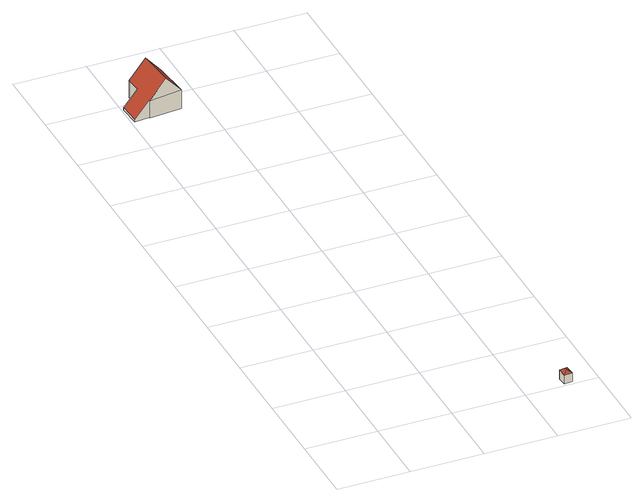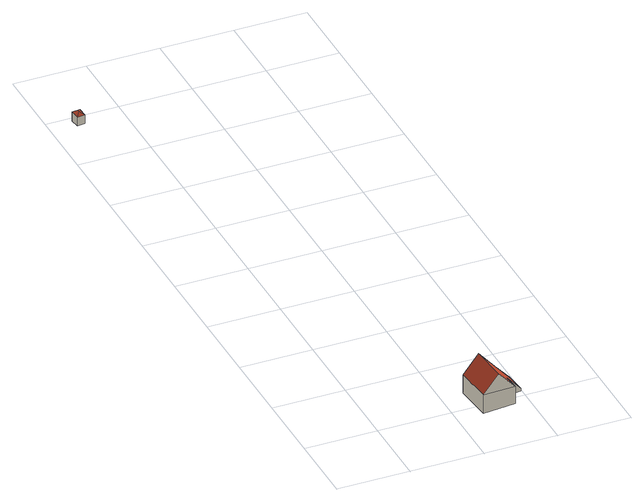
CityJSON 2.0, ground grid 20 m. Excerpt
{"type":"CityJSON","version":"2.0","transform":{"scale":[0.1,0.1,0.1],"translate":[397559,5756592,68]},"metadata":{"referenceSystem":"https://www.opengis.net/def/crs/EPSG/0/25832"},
"CityObjects":{
"building1":{"type":"Building","attributes":{"Gemeindeschluessel":"05515000","Geometrietyp2DReferenz":"3000","function":"31001_2500","roofType":"5000","measuredHeight":3.33},"address":[{"country":"Germany","locality":"Münster","thoroughfareNumber":"91a","thoroughfareName":"Bösenseller Straße"}],"geometry":[{"type":"Solid","lod":"2","boundaries":[[[[0,1,2,3]],[[4,5,1,0]],[[6,7,5,4]],[[3,2,7,6]],[[6,4,8]],[[8,4,0,9]],[[0,3,9]],[[9,3,6,8]],[[1,5,7,2]]]],"semantics":{"surfaces":[{"type":"WallSurface"},{"type":"RoofSurface"},{"type":"GroundSurface"}],"values":[[0,0,0,0,1,1,1,1,2]]}}]},
"building2":{"type":"Building","attributes":{"Gemeindeschluessel":"05515000","Geometrietyp2DReferenz":"3000","function":"31001_1000","roofType":"5000","measuredHeight":10.22},"address":[{"country":"Germany","locality":"Münster","thoroughfareNumber":"84","thoroughfareName":"Bösenseller Straße"}],"geometry":[{"type":"Solid","lod":"2","boundaries":[[[[10,11,12,13]],[[14,15,11,10]],[[16,17,15,14]],[[18,19,17,16]],[[20,21,19,18]],[[22,23,21,20]],[[24,25,23,22]],[[13,12,25,24]],[[14,10,26,27]],[[16,27,26,13,24,22,20,18]],[[14,27,16]],[[13,26,10]],[[11,15,17,19,21,23,25,12]]]],"semantics":{"surfaces":[{"type":"WallSurface"},{"type":"RoofSurface"},{"type":"GroundSurface"}],"values":[[0,0,0,0,0,0,0,0,1,1,0,0,2]]}}]}
},
"vertices":[
[530,37,28],[530,37,2],[508,35,2],[508,35,28],[532,10,28],[532,10,2],[510,8,28],[510,8,2],[520,20,35],[520,25,35],
[129,1634,58],[129,1634,4],[39,1626,4],[39,1626,55],[139,1529,58],[139,1529,4],[49,1521,55],[49,1521,4],[49,1523,55],[49,1523,4],[8,1519,10],[8,1519,4],[3,1580,11],[3,1580,4],[43,1583,55],[43,1583,4],[85,1630,107],[94,1525,107]
]}
